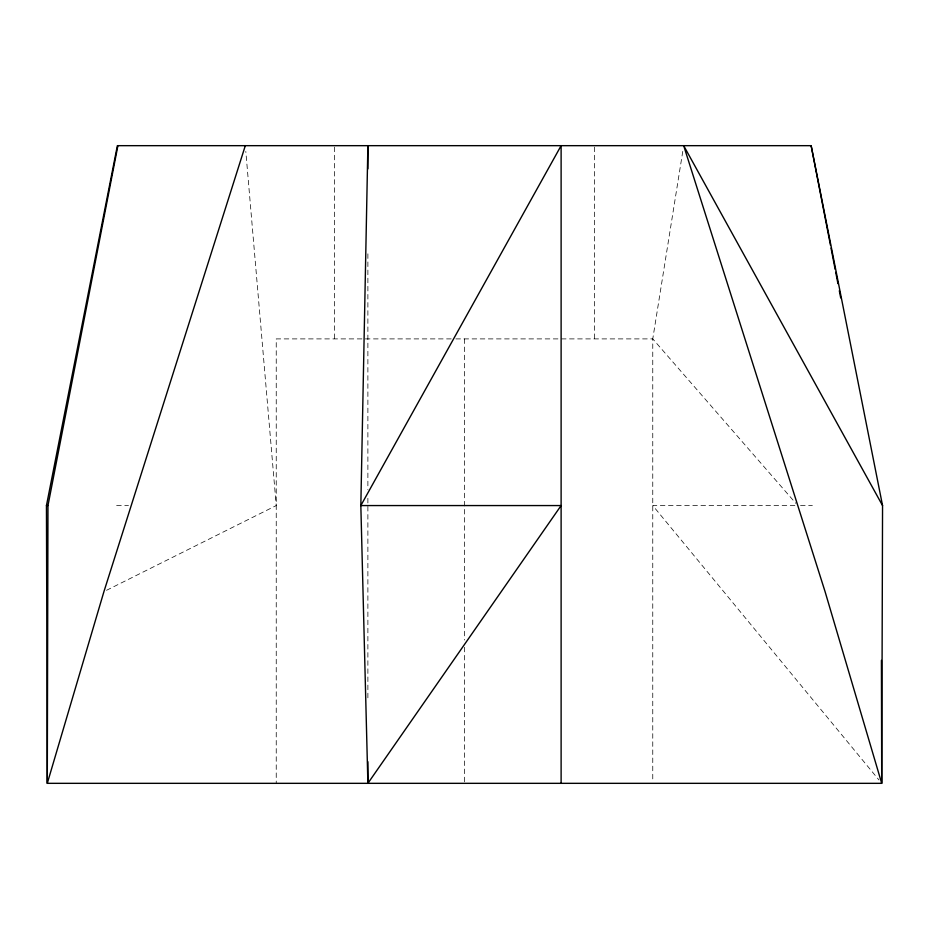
<?xml version="1.0" encoding="UTF-8"?>
<svg xmlns="http://www.w3.org/2000/svg" width="929" height="929" viewBox="0 0 929 929"><rect width="100%" height="100%" fill="white"/><g stroke="black" fill="none" stroke-linecap="round" stroke-linejoin="round"><path stroke-width="0.7" stroke-dasharray="4.64 3.48" d="M682.769 151.392L652.762 338.899L652.762 781.881M106.521 590.31L276.238 505.562L245.813 151.45M451.215 338.899L276.238 338.899L276.238 783.333M455.849 338.899L652.762 338.899L795.898 503.379M116.636 505.562L128.481 505.562M794.887 505.562L652.762 505.562L878.95 779.965M800.519 505.562L812.364 505.562M594.397 147.107L594.397 338.899M464.5 338.899L464.5 640.011M464.5 647.246L464.5 781.881M367.884 253.826L367.884 489.595M367.884 498.304L367.884 700.872M334.603 147.107L334.603 338.899"/><path stroke-width="1.39" d="M117.902 145.667L47.971 505.562L47.286 783.333L881.714 783.333L882.55 505.562L811.145 145.667L117.368 145.667L46.45 505.562L47.286 783.333L103.932 591.61L245.314 145.667M561.116 783.333L561.116 145.667L360.835 505.562L367.884 783.333L561.116 505.562L360.835 505.562L367.884 145.667L367.884 168.892M46.45 505.562L47.971 505.562M882.55 505.562L683.686 145.667L825.068 591.61L881.714 783.333L881.412 660.356M811.145 145.667L830.48 245.244M831.037 248.089L835.171 269.422M835.728 272.267L837.935 283.647M839.317 290.765L840.699 297.872M367.884 761.71L367.884 783.333"/></g></svg>
